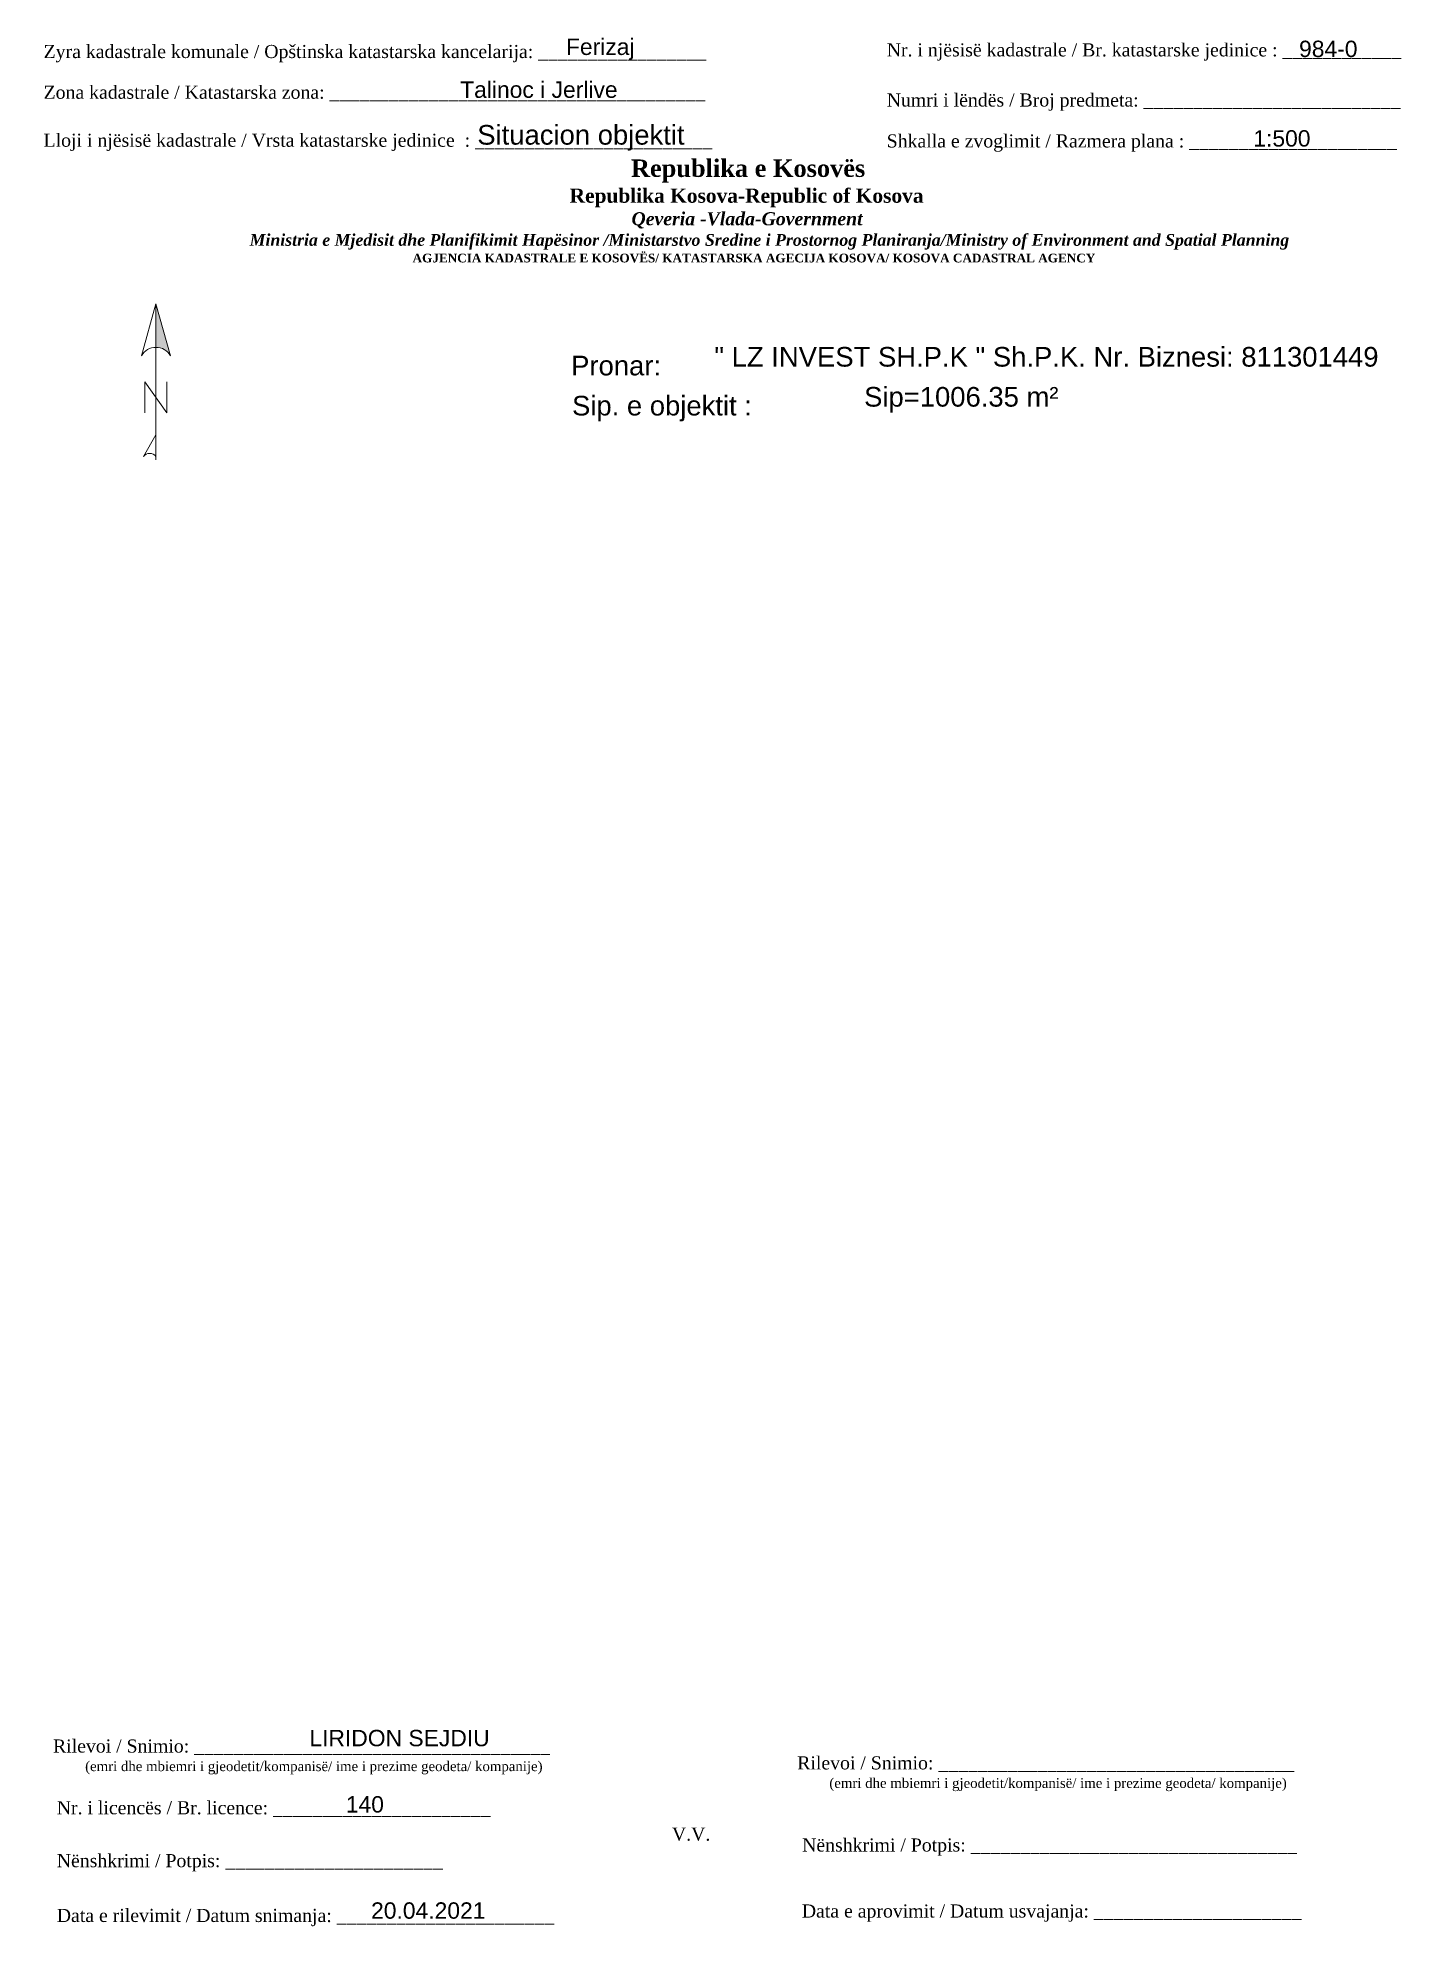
# Paper-space layout 'Talinoc' of a CAD drawing. Header units: metres, sheet in millimetres. Extents: x 0 to 209, y 2 to 291.
import ezdxf

# ---------------------------------------------------------------- set-up
doc = ezdxf.new("R2010")
doc.units = ezdxf.units.M
doc.layers.get('0').update_dxf_attribs({"lineweight": 0})
doc.layers.add('Korniza e jashtme', color=7, linetype='Continuous', lineweight=0)
doc.layers.get('Korniza e jashtme').freeze()
doc.styles.get("Standard").update_dxf_attribs({"font": 'arial.ttf'})

# ---------------------------------------------------------------- blocks, each defined once
blk = doc.blocks.new('*U45')
at = {"linetype": 'ByBlock', "lineweight": -2}
blk.add_hatch(color=0, dxfattribs=at).paths.add_polyline_path([(0, 562), (0, 301, -0.269143), (87, 250)])
at = {"color": 0, "linetype": 'ByBlock', "lineweight": -2}
for points in [[(87, 250, 0.580323), (-87, 250), (0, 562), (87, 250), (0, 562), (0, 300)], [(0, -356, 0.5), (-75, -356), (0, -225)]]:
    blk.add_lwpolyline(points, format="xyb", dxfattribs=at)
for points in [[(0, -375), (0, 562)], [(-66, -94), (-66, 94), (66, -94), (66, 94)]]:
    blk.add_lwpolyline(points, dxfattribs=at)

psp = doc.layouts.new('Talinoc')

# ---------------------------------------------------------------- block references
at = {"xscale": 0.0254, "yscale": 0.0254, "zscale": 0.0254}
psp.add_blockref('*U45', (18.5, 235.68), dxfattribs=at)

# ---------------------------------------------------------------- texts
for s, height, p in [('984-0', 2.5, (193.17, 287.65)), ('Talinoc i Jerlive', 2.5, (64.98, 281.42)), ('1:500', 2.5, (186.18, 273.98)), ('Pronar:  ', 3, (81.94, 239.03)), ('Sip. e objektit :', 3, (82.08, 232.91)), ('LIRIDON SEJDIU', 2.5, (41.94, 29.66)), ('140', 2.5, (47.51, 19.54)), ('20.04.2021', 2.5, (51.37, 3.32))]:
    psp.add_text(s, height=height).set_placement(p)
at = {"color": 1}
for s, p in [('" LZ INVEST SH.P.K " Sh.P.K. Nr. Biznesi: 811301449 ', (103.82, 240.37)), ('Sip=1006.35 m²', (126.71, 234.26))]:
    psp.add_text(s, height=3, dxfattribs=at).set_placement(p)
for s, insert, char_height, width, attachment_point in [('{\\fTimes New Roman|b0|i0|c0|p18;Zyra kadastrale komunale / Opštinska katastarska kancelarija: _________________}', (1.33, 289.5), 2, 100.6873, 1), ('Ferizaj', (86.39, 288.84), 2.5, 9.9735, 5), ('{\\fTimes New Roman|b0|i0|c0|p18;Nr. i njësisë kadastrale / Br. katastarske jedinice : ____________}', (130.16, 289.75), 2, 79.9484, 1), ('{\\fTimes New Roman|b0|i0|c0|p18;Zona kadastrale / Katastarska zona: ______________________________________}', (1.33, 283.28), 2, 100.6873, 1), ('{\\fTimes New Roman|b0|i0|c0|p18;Numri i lëndës / Broj predmeta: __________________________}', (130.16, 282.09), 2, 79.9484, 1), ('Situacion objektit', (83.44, 275.32), 3, 39.1059, 5), ('{\\fTimes New Roman|b0|i0|c0|p18;Lloji i njësisë kadastrale / Vrsta katastarske jedinice  : ________________________}', (1.33, 275.95), 2, 100.6873, 1), ('{\\fTimes New Roman|b0|i0|c0|p18;Shkalla e zvoglimit / Razmera plana : _____________________}', (130.16, 275.84), 2, 79.9484, 1), ('\\pi77.297;{\\fBook Antiqua|b1|i0|c0|p18;\\H1.333x;Republika e Kosovës\\fTimes New Roman|b1|i0|c0|p18;\\P\\pi67.927;\\fBook Antiqua|b1|i0|c0|p18;\\H0.8125x;Republika Kosova-Republic of Kosova\\fTimes New Roman|b1|i0|c0|p18;\\P\\pi77.378;\\fBook Antiqua|b1|i1|c0|p18;\\H0.9233x;Qeveria -Vlada-Government \\P\\pi13.032,l6,t23.033;\\fTimes New Roman|b1|i1|c0|p18;\\H0.9x;Ministria e Mjedisit dhe Planifikimit Hapësinor /Ministarstvo Sredine i Prostornog Planiranja/Ministry of Environment and Spatial Planning\\P\\pi43.931,l0,tz;\\fBook Antiqua|b1|i0|c0|p18;\\H0.7406x;AGJENCIA KADASTRALE E KOSOVËS/ KATASTARSKA AGECIJA KOSOVA/ KOSOVA CADASTRAL AGENCY}', (13.78, 272.01), 2, 191.8237, 1), ('{\\fTimes New Roman|b0|i0|c0|p18;Rilevoi / Snimio: ____________________________________\\P     \\H0.75x;(emri dhe mbiemri i gjeodetit/kompanisë/ ime i prezime geodeta/ kompanije)}', (40.74, 28.03), 2, 74.7958, 5), ('{\\fTimes New Roman|b0|i0|c0|p18;Rilevoi / Snimio: ____________________________________\\P     \\H0.75x;(emri dhe mbiemri i gjeodetit/kompanisë/ ime i prezime geodeta/ kompanije)}', (154.46, 25.46), 2, 74.7958, 5), ('{\\fTimes New Roman|b0|i0|c0|p18;Nr. i licencës / Br. licence: ______________________\\P                                }', (3.34, 21.27), 2, 83.344, 1), ('{\\fTimes New Roman|b0|i0|c0|p18;V.V.                                 }', (100.28, 16.22), 2, 5.7076, 5), ('{\\fTimes New Roman|b0|i0|c0|p18; Nënshkrimi / Potpis: _________________________________}', (116.48, 15.58), 2, 83.344, 1), ('{\\fTimes New Roman|b0|i0|c0|p18;Nënshkrimi / Potpis: ______________________\\P                                 }', (3.34, 13.19), 2, 83.344, 1), ('{\\fTimes New Roman|b0|i0|c0|p18;Data e rilevimit / Datum snimanja: ______________________\\P                                 }', (3.34, 4.82), 2, 83.344, 1), ('{\\fTimes New Roman|b0|i0|c0|p18; Data e aprovimit / Datum usvajanja: _____________________}', (116.43, 5.5), 2, 83.344, 1)]:
    psp.add_mtext(s, dxfattribs=dict(insert=insert, char_height=char_height, width=width, attachment_point=attachment_point))

# ---------------------------------------------------------------- viewports
at = {"layer": 'Korniza e jashtme', "view_target_point": (7499131.095, 4689980.516), "view_twist_angle": 360}
psp.add_viewport(center=(103.51, 146.36), size=(206.14, 217.061), view_center_point=(13294.062, 3806.701), view_height=108.5303, dxfattribs=at)

doc.saveas('drawing.dxf')
